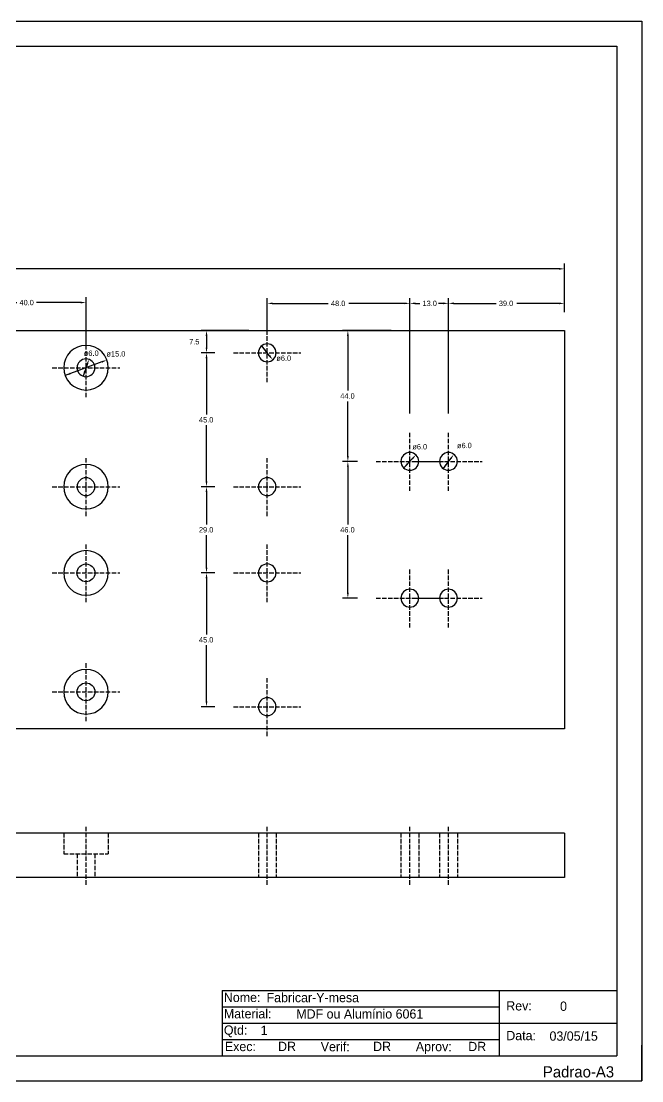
# Model space of a CAD drawing. Extents: x -218 to 449, y -118 to 657.
# Drawn here: x 240.2 to 449.1, y -118.3 to 238.1 of the extents above; entities that cross this region are included whole.
import ezdxf

# ---------------------------------------------------------------- set-up
doc = ezdxf.new("R2010")
doc.units = 0
for name, pattern in [('AVEVASHORTDASHED', [2, 1.5, -0.5]), ('AVEVASOLID', [2.25, 2.25]), ('AVEVASOLIDXWIDE', [2.25, 2.25])]:
    doc.linetypes.add(name, pattern=pattern)
doc.layers.get('0').update_dxf_attribs({"linetype": 'CONTINUOUS'})
doc.layers.get('DEFPOINTS').update_dxf_attribs({"linetype": 'CONTINUOUS'})
for name, color, linetype in [('-11', 7, 'CONTINUOUS'), ('-300', 7, 'CONTINUOUS'), ('COTAS', 4, 'CONTINUOUS')]:
    doc.layers.add(name, color=color, linetype=linetype)
doc.dimstyles.new('ISO-25', dxfattribs={"dimtxt": 2.5, "dimasz": 2.5, "dimexe": 0.18, "dimexo": 0.625, "dimgap": 0.09, "dimtad": 1, "dimtih": 1, "dimtoh": 1, "dimzin": 0, "dimcen": 0.09, "dimdle": 0.38, "dimazin": 3, "dimtfac": 1, "dimtofl": 0, "dimtmove": 0, "dimatfit": 3})

# ---------------------------------------------------------------- blocks, each defined once
blk = doc.blocks.new('*D33')
at = {"layer": 'COTAS', "color": 0}
blk.add_line((267.34, 123.48), (254.97, 118.89), dxfattribs=at)
for points in [[(267.45, 123.2), (267.24, 123.76), (269.03, 124.11)], [(256.55, 119.8), (256.76, 119.24), (254.97, 118.89)]]:
    blk.add_solid(points, dxfattribs=at)
at = {"layer": 'DEFPOINTS', "color": 0}
for p in [(269.03, 124.11), (254.97, 118.89)]:
    blk.add_point(p, dxfattribs=at)
at = {"layer": 'COTAS', "color": 0, "linetype": 'CONTINUOUS'}
blk.add_text('ø15.0', height=1.8, dxfattribs=at).set_placement((268.88, 125.28))
blk = doc.blocks.new('*D34')
at = {"layer": 'COTAS', "color": 0}
blk.add_line((262.39, 122.63), (261.02, 118.66), dxfattribs=at)
for points in [[(262.68, 122.54), (262.11, 122.73), (262.98, 124.34)], [(261.32, 120.46), (261.89, 120.27), (261.02, 118.66)]]:
    blk.add_solid(points, dxfattribs=at)
at = {"layer": 'DEFPOINTS', "color": 0}
for p in [(262.98, 124.34), (261.02, 118.66)]:
    blk.add_point(p, dxfattribs=at)
at = {"layer": 'COTAS', "color": 0, "linetype": 'CONTINUOUS'}
blk.add_text('ø6.0', height=1.8, dxfattribs=at).set_placement((261.27, 125.5))
blk = doc.blocks.new('*D36')
at = {"layer": 'COTAS', "color": 0}
blk.add_line((323.74, 125.56), (321.15, 128.86), dxfattribs=at)
for points in [[(322.5, 127.63), (322.02, 127.26), (321.15, 128.86)], [(323.5, 125.37), (323.98, 125.74), (324.85, 124.14)]]:
    blk.add_solid(points, dxfattribs=at)
at = {"layer": 'DEFPOINTS', "color": 0}
for p in [(321.15, 128.86), (324.85, 124.14)]:
    blk.add_point(p, dxfattribs=at)
at = {"layer": 'COTAS', "color": 0, "linetype": 'CONTINUOUS'}
blk.add_text('ø6.0', height=1.8, dxfattribs=at).set_placement((326.05, 123.82))
blk = doc.blocks.new('*D37')
at = {"layer": 'COTAS', "color": 0}
blk.add_line((371.82, 90.88), (368.96, 87.8), dxfattribs=at)
for points in [[(369.96, 89.33), (370.4, 88.92), (368.96, 87.8)], [(372.04, 90.67), (371.6, 91.08), (373.04, 92.2)]]:
    blk.add_solid(points, dxfattribs=at)
at = {"layer": 'DEFPOINTS', "color": 0}
for p in [(373.04, 92.2), (368.96, 87.8)]:
    blk.add_point(p, dxfattribs=at)
at = {"layer": 'COTAS', "color": 0, "linetype": 'CONTINUOUS'}
blk.add_text('ø6.0', height=1.8, dxfattribs=at).set_placement((371.83, 94.04))
blk = doc.blocks.new('*D38')
at = {"layer": 'COTAS', "color": 0}
blk.add_line((384.73, 90.95), (382.17, 87.63), dxfattribs=at)
for points in [[(383.03, 89.23), (383.5, 88.87), (382.17, 87.63)], [(384.97, 90.77), (384.5, 91.13), (385.83, 92.37)]]:
    blk.add_solid(points, dxfattribs=at)
at = {"layer": 'DEFPOINTS', "color": 0}
for p in [(385.83, 92.37), (382.17, 87.63)]:
    blk.add_point(p, dxfattribs=at)
at = {"layer": 'COTAS', "color": 0, "linetype": 'CONTINUOUS'}
blk.add_text('ø6.0', height=1.8, dxfattribs=at).set_placement((386.86, 94.46))
blk = doc.blocks.new('*D40')
at = {"layer": 'COTAS', "color": 0}
for p, q in [((222, 127.75), (222, 145.23)), ((223.8, 143.43), (238.7, 143.43)), ((260.2, 143.43), (245.3, 143.43)), ((262, 127.75), (262, 145.23))]:
    blk.add_line(p, q, dxfattribs=at)
for points in [[(223.8, 143.73), (223.8, 143.13), (222, 143.43)], [(260.2, 143.13), (260.2, 143.73), (262, 143.43)]]:
    blk.add_solid(points, dxfattribs=at)
at = {"layer": 'DEFPOINTS', "color": 0}
for p in [(262, 143.43), (222, 121.5), (262, 121.5)]:
    blk.add_point(p, dxfattribs=at)
at = {"layer": 'COTAS', "color": 0, "linetype": 'CONTINUOUS'}
blk.add_text('40.0', height=1.8, dxfattribs=at).set_placement((239.6, 142.53))
blk = doc.blocks.new('*D47')
at = {"layer": 'COTAS', "color": 0}
for p, q in [((384, 106.15), (384, 144.95)), ((385.8, 143.15), (400.05, 143.15)), ((421.2, 143.15), (406.95, 143.15)), ((423, 140.25), (423, 144.95))]:
    blk.add_line(p, q, dxfattribs=at)
for points in [[(385.8, 143.45), (385.8, 142.85), (384, 143.15)], [(421.2, 142.85), (421.2, 143.45), (423, 143.15)]]:
    blk.add_solid(points, dxfattribs=at)
at = {"layer": 'DEFPOINTS', "color": 0}
for p in [(384, 143.15), (423, 134), (384, 99.9)]:
    blk.add_point(p, dxfattribs=at)
at = {"layer": 'COTAS', "color": 0, "linetype": 'CONTINUOUS'}
blk.add_text('39.0', height=1.8, dxfattribs=at).set_placement((400.95, 142.25))
blk = doc.blocks.new('*D48')
at = {"layer": 'COTAS', "color": 0}
for p, q in [((371, 106.15), (371, 144.95)), ((372.8, 143.15), (374.35, 143.15)), ((382.2, 143.15), (380.65, 143.15)), ((384, 106.15), (384, 144.95))]:
    blk.add_line(p, q, dxfattribs=at)
for points in [[(372.8, 143.45), (372.8, 142.85), (371, 143.15)], [(382.2, 142.85), (382.2, 143.45), (384, 143.15)]]:
    blk.add_solid(points, dxfattribs=at)
at = {"layer": 'DEFPOINTS', "color": 0}
for p in [(371, 143.15), (371, 99.9), (384, 99.9)]:
    blk.add_point(p, dxfattribs=at)
at = {"layer": 'COTAS', "color": 0, "linetype": 'CONTINUOUS'}
blk.add_text('13.0', height=1.8, dxfattribs=at).set_placement((375.25, 142.25))
blk = doc.blocks.new('*D49')
at = {"layer": 'COTAS', "color": 0}
for p, q in [((323, 132.75), (323, 144.95)), ((324.8, 143.15), (343.55, 143.15)), ((369.2, 143.15), (350.45, 143.15)), ((371, 106.15), (371, 144.95))]:
    blk.add_line(p, q, dxfattribs=at)
for points in [[(324.8, 143.45), (324.8, 142.85), (323, 143.15)], [(369.2, 142.85), (369.2, 143.45), (371, 143.15)]]:
    blk.add_solid(points, dxfattribs=at)
at = {"layer": 'DEFPOINTS', "color": 0}
for p in [(323, 143.15), (323, 126.5), (371, 99.9)]:
    blk.add_point(p, dxfattribs=at)
at = {"layer": 'COTAS', "color": 0, "linetype": 'CONTINUOUS'}
blk.add_text('48.0', height=1.8, dxfattribs=at).set_placement((344.45, 142.25))
blk = doc.blocks.new('*D52')
at = {"layer": 'COTAS', "color": 0}
for p, q in [((364.75, 134), (348.33, 134)), ((350.13, 132.2), (350.13, 113.8)), ((350.13, 91.8), (350.13, 110.2)), ((353.41, 90), (348.33, 90))]:
    blk.add_line(p, q, dxfattribs=at)
for points in [[(350.43, 132.2), (349.83, 132.2), (350.13, 134)], [(349.83, 91.8), (350.43, 91.8), (350.13, 90)]]:
    blk.add_solid(points, dxfattribs=at)
at = {"layer": 'DEFPOINTS', "color": 0}
for p in [(350.13, 134), (371, 134), (359.66, 90)]:
    blk.add_point(p, dxfattribs=at)
at = {"layer": 'COTAS', "color": 0, "linetype": 'CONTINUOUS'}
blk.add_text('44.0', height=1.8, dxfattribs=at).set_placement((347.58, 111.1))
blk = doc.blocks.new('*D53')
at = {"layer": 'COTAS', "color": 0}
for p, q in [((353.41, 90), (348.33, 90)), ((350.13, 88.2), (350.13, 68.8)), ((350.13, 45.8), (350.13, 65.2)), ((353.41, 44), (348.33, 44))]:
    blk.add_line(p, q, dxfattribs=at)
for points in [[(350.43, 88.2), (349.83, 88.2), (350.13, 90)], [(349.83, 45.8), (350.43, 45.8), (350.13, 44)]]:
    blk.add_solid(points, dxfattribs=at)
at = {"layer": 'DEFPOINTS', "color": 0}
for p in [(350.13, 90), (359.66, 90), (359.66, 44)]:
    blk.add_point(p, dxfattribs=at)
at = {"layer": 'COTAS', "color": 0, "linetype": 'CONTINUOUS'}
blk.add_text('46.0', height=1.8, dxfattribs=at).set_placement((347.58, 66.1))
blk = doc.blocks.new('*D54')
at = {"layer": 'COTAS', "color": 0}
for p, q in [((316.75, 134), (300.76, 134)), ((302.56, 132.2), (302.56, 128.3)), ((305.41, 126.5), (300.76, 126.5))]:
    blk.add_line(p, q, dxfattribs=at)
for points in [[(302.86, 132.2), (302.26, 132.2), (302.56, 134)], [(302.26, 128.3), (302.86, 128.3), (302.56, 126.5)]]:
    blk.add_solid(points, dxfattribs=at)
at = {"layer": 'DEFPOINTS', "color": 0}
for p in [(323, 134), (302.56, 126.5), (311.66, 126.5)]:
    blk.add_point(p, dxfattribs=at)
at = {"layer": 'COTAS', "color": 0, "linetype": 'CONTINUOUS'}
blk.add_text('7.5', height=1.8, dxfattribs=at).set_placement((296.71, 129.35))
blk = doc.blocks.new('*D55')
at = {"layer": 'COTAS', "color": 0}
for p, q in [((305.41, 126.5), (300.76, 126.5)), ((302.56, 124.7), (302.56, 105.8)), ((302.56, 83.3), (302.56, 102.2)), ((305.41, 81.5), (300.76, 81.5))]:
    blk.add_line(p, q, dxfattribs=at)
for points in [[(302.86, 124.7), (302.26, 124.7), (302.56, 126.5)], [(302.26, 83.3), (302.86, 83.3), (302.56, 81.5)]]:
    blk.add_solid(points, dxfattribs=at)
at = {"layer": 'DEFPOINTS', "color": 0}
for p in [(311.66, 126.5), (302.56, 81.5), (311.66, 81.5)]:
    blk.add_point(p, dxfattribs=at)
at = {"layer": 'COTAS', "color": 0, "linetype": 'CONTINUOUS'}
blk.add_text('45.0', height=1.8, dxfattribs=at).set_placement((300.01, 103.1))
blk = doc.blocks.new('*D56')
at = {"layer": 'COTAS', "color": 0}
for p, q in [((305.41, 81.5), (300.76, 81.5)), ((302.56, 79.7), (302.56, 68.8)), ((302.56, 54.3), (302.56, 65.2)), ((305.41, 52.5), (300.76, 52.5))]:
    blk.add_line(p, q, dxfattribs=at)
for points in [[(302.86, 79.7), (302.26, 79.7), (302.56, 81.5)], [(302.26, 54.3), (302.86, 54.3), (302.56, 52.5)]]:
    blk.add_solid(points, dxfattribs=at)
at = {"layer": 'DEFPOINTS', "color": 0}
for p in [(311.66, 81.5), (302.56, 52.5), (311.66, 52.5)]:
    blk.add_point(p, dxfattribs=at)
at = {"layer": 'COTAS', "color": 0, "linetype": 'CONTINUOUS'}
blk.add_text('29.0', height=1.8, dxfattribs=at).set_placement((300.01, 66.1))
blk = doc.blocks.new('*D57')
at = {"layer": 'COTAS', "color": 0}
for p, q in [((305.41, 52.5), (300.76, 52.5)), ((302.56, 50.7), (302.56, 31.8)), ((302.56, 9.3), (302.56, 28.2)), ((305.41, 7.5), (300.76, 7.5))]:
    blk.add_line(p, q, dxfattribs=at)
for points in [[(302.86, 50.7), (302.26, 50.7), (302.56, 52.5)], [(302.26, 9.3), (302.86, 9.3), (302.56, 7.5)]]:
    blk.add_solid(points, dxfattribs=at)
at = {"layer": 'DEFPOINTS', "color": 0}
for p in [(311.66, 52.5), (302.56, 7.5), (311.66, 7.5)]:
    blk.add_point(p, dxfattribs=at)
at = {"layer": 'COTAS', "color": 0, "linetype": 'CONTINUOUS'}
blk.add_text('45.0', height=1.8, dxfattribs=at).set_placement((300.01, 29.1))
blk = doc.blocks.new('*D63')
at = {"layer": 'COTAS', "color": 0}
for p, q in [((0, 140.25), (0, 156.56)), ((1.8, 154.76), (207.15, 154.76)), ((421.2, 154.76), (215.85, 154.76)), ((423, 140.25), (423, 156.56))]:
    blk.add_line(p, q, dxfattribs=at)
for points in [[(1.8, 155.06), (1.8, 154.46), (0, 154.76)], [(421.2, 154.46), (421.2, 155.06), (423, 154.76)]]:
    blk.add_solid(points, dxfattribs=at)
at = {"layer": 'DEFPOINTS', "color": 0}
for p in [(423, 154.76), (0, 134), (423, 134)]:
    blk.add_point(p, dxfattribs=at)
at = {"layer": 'COTAS', "color": 0, "linetype": 'CONTINUOUS'}
blk.add_text('423.0', height=1.8, dxfattribs=at).set_placement((208.05, 153.86))

msp = doc.modelspace()

# ---------------------------------------------------------------- linework, layer by layer
at = {"layer": '-11', "color": 253, "linetype": 'AVEVASOLID'}
msp.add_line((264.27, 229.66), (440.67, 229.66), dxfattribs=at)
at = {"layer": '-300', "color": 92, "linetype": 'AVEVASOLID'}
for p, q in [((-54.93, 238.06), (449.07, 238.06)), ((-54.93, 238.06), (449.07, 238.06)), ((449.07, 238.06), (449.07, -118.34)), ((449.07, 238.06), (449.07, -118.34)), ((307.79, -87.94), (307.79, -109.94)), ((307.79, -87.94), (307.79, -109.94)), ((307.79, -87.94), (307.79, -109.94)), ((401.12, -109.94), (401.12, -87.94)), ((401.12, -109.94), (401.12, -87.94)), ((307.79, -93.44), (401.12, -93.44)), ((307.79, -93.44), (401.12, -93.44)), ((307.79, -98.94), (401.12, -98.94)), ((307.79, -98.94), (401.12, -98.94)), ((401.12, -98.94), (432.71, -98.94)), ((401.12, -98.94), (440.67, -98.94)), ((307.79, -104.44), (401.12, -104.44)), ((307.79, -104.44), (401.12, -104.44)), ((-54.93, -118.34), (449.07, -118.34)), ((-54.93, -118.34), (449.07, -118.34))]:
    msp.add_line(p, q, dxfattribs=at)
at = {"layer": '-300', "color": 92, "linetype": 'AVEVASOLIDXWIDE'}
for p, q in [((-30.7, 229.77), (440.67, 229.66)), ((440.67, 229.66), (440.67, -109.94)), ((307.79, -87.94), (404.39, -87.94)), ((307.79, -87.94), (440.67, -87.94)), ((307.79, -87.94), (440.67, -87.94)), ((307.79, -87.94), (401.12, -87.94)), ((307.79, -87.94), (401.12, -87.94)), ((449.07, -118.34), (449.07, -106.34)), ((449.07, -118.34), (449.07, -106.34)), ((-30.7, -109.83), (440.67, -109.94)), ((437.07, -118.34), (449.07, -118.34)), ((437.07, -118.34), (449.07, -118.34))]:
    msp.add_line(p, q, dxfattribs=at)
for p, q in [((0, 134), (423, 134)), ((423, 134), (423, 0)), ((423, 0), (186, 0)), ((423, -35), (186, -35)), ((423, -35), (423, -50)), ((423, -50), (186, -50))]:
    msp.add_line(p, q)
at = {"linetype": 'AVEVASHORTDASHED'}
for p, q in [((254.5, -35), (254.5, -42, -0.82)), ((269.5, -35), (269.5, -42, -0.82)), ((320, -35), (320, -50)), ((326, -35), (326, -50)), ((368, -35), (368, -50)), ((374, -35), (374, -50)), ((381, -35), (381, -50)), ((387, -35), (387, -50)), ((254.5, -42, -1.76), (269.5, -42, -1.76)), ((259, -42, -0.82), (259, -50, -1.76)), ((265, -42, -1.76), (265, -50, -1.76))]:
    msp.add_line(p, q, dxfattribs=at)
at = {"extrusion": (1.9792e-15, 5.72883e-17, -1)}
msp.add_circle((-262, 121.5, -11), 7.5, dxfattribs=at)
at = {"extrusion": (1.66311e-15, -3.33769e-16, -1)}
msp.add_circle((-323, 126.5), 3, dxfattribs=at)
at = {"extrusion": (3.60629e-15, 2.48632e-15, -1)}
msp.add_circle((-262, 121.5, -11), 3, dxfattribs=at)
at = {"extrusion": (1.59976e-15, 1.29328e-15, -1)}
msp.add_circle((-262, 121.5), 3, dxfattribs=at)
at = {"extrusion": (1.94909e-15, -1.04243e-17, -1)}
msp.add_circle((-371, 90), 3, dxfattribs=at)
at = {"extrusion": (1.87998e-15, 2.42861e-17, -1)}
msp.add_circle((-384, 90), 3, dxfattribs=at)
at = {"extrusion": (2.02345e-15, -4.17059e-17, -1)}
msp.add_circle((-262, 81.5, -11), 7.5, dxfattribs=at)
at = {"extrusion": (-1.61644e-14, 1.07526e-14, -1)}
msp.add_circle((-262, 81.5, -11), 3, dxfattribs=at)
at = {"extrusion": (-1.73351e-14, -6.27265e-15, -1)}
msp.add_circle((-262, 81.5), 3, dxfattribs=at)
at = {"extrusion": (2.09204e-15, 4.12588e-16, -1)}
msp.add_circle((-323, 81.5), 3, dxfattribs=at)
at = {"extrusion": (1.95072e-15, -1.64958e-17, -1)}
msp.add_circle((-262, 52.5, -11), 7.5, dxfattribs=at)
for centre in [(262, 52.5), (262, 52.5, 11), (262, 12.5, 11), (262, 12.5)]:
    msp.add_circle(centre, 3)
at = {"extrusion": (1.31712e-15, 4.01348e-16, -1)}
msp.add_circle((-323, 52.5), 3, dxfattribs=at)
at = {"extrusion": (1.67851e-15, 3.49166e-16, -1)}
msp.add_circle((-371, 44), 3, dxfattribs=at)
at = {"extrusion": (2.3112e-15, 3.47491e-16, -1)}
msp.add_circle((-384, 44), 3, dxfattribs=at)
at = {"extrusion": (1.93668e-15, -7.55982e-17, -1)}
msp.add_circle((-262, 12.5, -11), 7.5, dxfattribs=at)
at = {"extrusion": (2.15221e-15, -3.22172e-17, -1)}
msp.add_circle((-323, 7.5), 3, dxfattribs=at)
at = {"layer": 'COTAS', "linetype": 'AVEVASHORTDASHED'}
for p, q in [((323, 116.6), (323, 136.4)), ((262, 111.6, 11), (262, 131.4, 11)), ((311.66, 126.5), (334.34, 126.5)), ((250.66, 121.5, 11), (273.34, 121.5, 11)), ((371, 80.1), (371, 99.9)), ((384, 80.1), (384, 99.9)), ((262, 71.6), (262, 91.4)), ((323, 71.6), (323, 91.4)), ((359.66, 90), (382.34, 90)), ((372.66, 90), (395.34, 90)), ((250.66, 81.5), (273.34, 81.5)), ((311.66, 81.5), (334.34, 81.5)), ((262, 42.6, 11), (262, 62.4, 11)), ((323, 42.6), (323, 62.4)), ((371, 34.1), (371, 53.9)), ((384, 34.1), (384, 53.9)), ((250.66, 52.5, 11), (273.34, 52.5, 11)), ((311.66, 52.5), (334.34, 52.5)), ((359.66, 44), (382.34, 44)), ((372.66, 44), (395.34, 44)), ((262, 2.6, 11), (262, 22.4, 11)), ((323, -2.4), (323, 17.4)), ((250.66, 12.5, 11), (273.34, 12.5, 11)), ((311.66, 7.5), (334.34, 7.5)), ((262, -52.4, -11), (262, -32.6, -11)), ((323, -52.4, -11), (323, -32.6, -11)), ((371, -52.4, -11), (371, -32.6, -11)), ((384, -52.4, -11), (384, -32.6, -11))]:
    msp.add_line(p, q, dxfattribs=at)

# ---------------------------------------------------------------- texts
at = {"layer": '-300', "color": 92, "linetype": 'CONTINUOUS'}
for s, p in [('Nome:', (308.4, -91.84)), ('Rev:', (403.45, -94.68)), ('Material:', (308.4, -97.34)), ('Qtd:', (308.4, -102.84)), ('Data:', (403.45, -104.68)), ('Exec:', (308.74, -108.35)), ('Verif:', (341, -108.41)), ('Aprov:', (373.02, -108.38))]:
    msp.add_text(s, height=3.125, dxfattribs=at).set_placement(p)
at = {"layer": '-300', "color": 7, "linetype": 'CONTINUOUS'}
for s, height, p in [('Fabricar-Y-mesa', 3.125, (322.77, -91.9)), ('0', 3.13, (421.55, -94.81)), ('MDF ou Alumínio 6061', 3.125, (332.77, -97.4)), ('1', 3.12, (320.77, -102.9)), ('03/05/15', 3.125, (418, -104.85)), ('DR', 3.125, (326.64, -108.32)), ('DR', 3.125, (358.64, -108.32)), ('DR', 3.125, (390.64, -108.35)), ('Padrao-A3', 3.75, (415.77, -117.2))]:
    msp.add_text(s, height=height, dxfattribs=at).set_placement(p)

# ---------------------------------------------------------------- dimensions: what is measured, and where the dimension line sits
at = {"layer": 'COTAS'}
for base, p1, p2, picture, middle in [((423, 154.76), (0, 134), (423, 134), '*D63', (211.5, 154.76)), ((262, 143.43), (222, 121.5, 11), (262, 121.5), '*D40', (242, 143.43)), ((323, 143.15), (371, 99.9), (323, 126.5), '*D49', (347, 143.15)), ((371, 143.15), (384, 99.9), (371, 99.9), '*D48', (377.5, 143.15)), ((384, 143.15), (423, 134), (384, 99.9), '*D47', (403.5, 143.15))]:
    dim = msp.add_linear_dim(base=base, p1=p1, p2=p2, dimstyle='ISO-25', override={"dimscale": 10, "dimtxt": 0.18, "dimasz": 0.18, "dimexe": 0.18, "dimgap": 0.09, "dimtad": 0, "dimdec": 1, "dimcen": 0.09, "dimdle": 0.38, "dimtmove": 2}, dxfattribs=at)
    dim.commit()
    dim.dimension.update_dxf_attribs({"geometry": picture, "text_midpoint": middle})
for base, p1, p2, picture, middle in [((302.56, 126.5), (323, 134), (311.66, 126.5), '*D54', (298.51, 130.25)), ((350.13, 134), (359.66, 90), (371, 134), '*D52', (350.13, 112)), ((302.56, 81.5), (311.66, 126.5), (311.66, 81.5), '*D55', (302.56, 104)), ((350.13, 90), (359.66, 44), (359.66, 90), '*D53', (350.13, 67)), ((302.56, 52.5), (311.66, 81.5), (311.66, 52.5), '*D56', (302.56, 67)), ((302.56, 7.5), (311.66, 52.5), (311.66, 7.5), '*D57', (302.56, 30))]:
    dim = msp.add_linear_dim(base=base, p1=p1, p2=p2, angle=90, dimstyle='ISO-25', override={"dimscale": 10, "dimtxt": 0.18, "dimasz": 0.18, "dimexe": 0.18, "dimgap": 0.09, "dimtad": 0, "dimdec": 1, "dimcen": 0.09, "dimdle": 0.38, "dimtmove": 2}, dxfattribs=at)
    dim.commit()
    dim.dimension.update_dxf_attribs({"geometry": picture, "text_midpoint": middle})
for p1, p2, picture, middle in [((321.15, 128.86), (324.85, 124.14), '*D36', (328.6, 124.72)), ((254.97, 118.89, 11), (269.03, 124.11, 11), '*D33', (272.03, 126.18)), ((261.02, 118.66), (262.98, 124.34), '*D34', (263.82, 126.4)), ((382.17, 87.63), (385.83, 92.37), '*D38', (389.41, 95.36)), ((368.96, 87.8), (373.04, 92.2), '*D37', (374.38, 94.94))]:
    dim = msp.add_diameter_dim_2p(p1=p1, p2=p2, dimstyle='ISO-25', override={"dimscale": 10, "dimtxt": 0.18, "dimasz": 0.18, "dimexe": 0.18, "dimgap": 0.09, "dimtad": 0, "dimdec": 1, "dimcen": 0.09, "dimdle": 0.38, "dimtmove": 2}, dxfattribs=at)
    dim.commit()
    dim.dimension.update_dxf_attribs({"geometry": picture, "text_midpoint": middle, "dimtype": 163})

doc.saveas('drawing.dxf')
